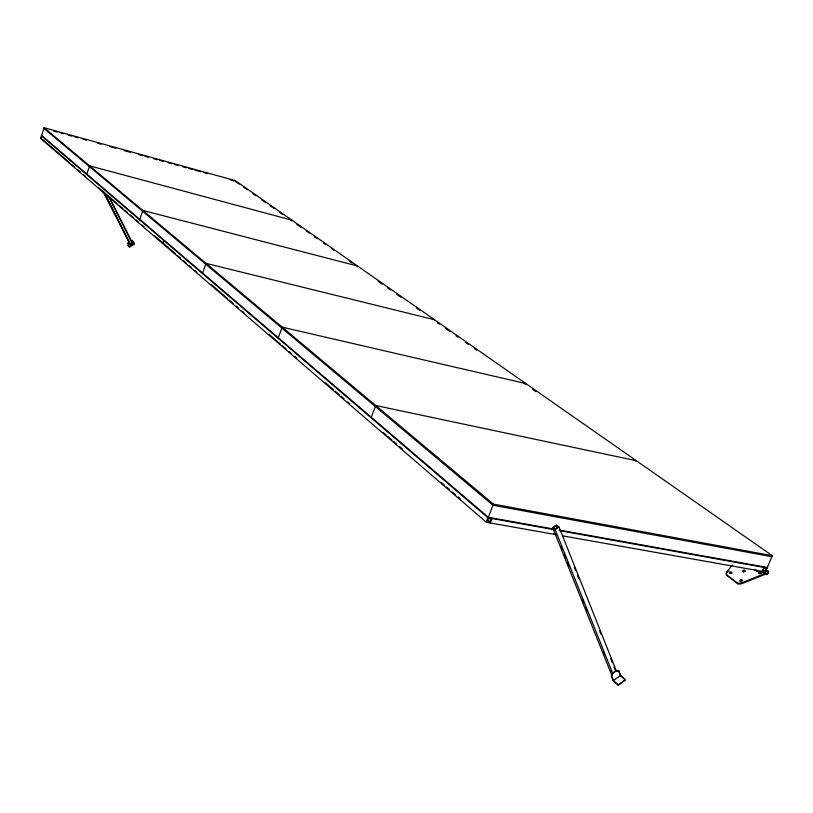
<?xml version="1.0" encoding="UTF-8"?>
<svg xmlns="http://www.w3.org/2000/svg" width="813" height="813" viewBox="0 0 813 813"><rect width="100%" height="100%" fill="white"/><g stroke="black" fill="none" stroke-linecap="round" stroke-linejoin="round"><path stroke-width="1.22" d="M754.098 569.364L757.076 571.509L765.003 572.911L772.35 555.726L235.343 180.638L44.085 127.722L40.65 138.423L486.337 522.261L556.377 534.72M41.077 138.18L41.707 136.228M86.727 174.5L89.593 165.832L291.969 220.191L291.745 220.851M127.946 243.605C129.44 239.113 126.645 246.563 129.694 246.939L134.226 244.286C135.669 241.563 128.108 239.622 132.59 241.055M139.673 219.795L142.834 210.435L357.578 266.024L357.324 266.725M162.671 243.514L163.738 240.384M202.467 273.514L206.004 263.351L434.488 319.733M278.148 338.259L282.141 327.131L525.889 383.573L525.564 384.397L523.491 382.943M371.114 417.78L375.708 405.504L636.294 460.697L635.929 461.601M486.337 522.261L493.44 504.121L44.085 127.722M489.975 522.312L491.276 518.999L488.349 518.47L487.048 521.794L489.975 522.312L487.078 519.832M490.239 522.952L491.977 518.531M618.388 685.278L613.398 680.511L620.634 675.461L625.492 679.8L618.388 685.278L613.236 680.623L611.335 675.888L612.514 673.042L616.142 670.512L618.906 671.121L620.786 675.857M613.561 680.908L611.661 676.182L612.839 673.327L616.467 670.796L618.906 671.121M757.076 571.509L757.503 570.513M762.259 571.366L763.946 567.403M765.236 571.366L766.507 568.399L764.139 567.972L762.868 570.939L765.236 571.366L763.173 569.893M762.929 572.047L765.206 574.283L742.34 583.47A5.305 3.608 -15 0 1 737.706 583.764L726.497 574.903A5.264 3.557 -15.4 0 1 727.015 571.61L732.381 565.035M727.086 572.657A5.264 3.557 -15.3 0 1 727.3 572.393L728.824 570.513M618.236 684.881L625.492 679.8M559.039 527.037L556.458 524.954L552.596 527.535L555.177 529.629L559.039 527.037L616.213 670.593M556.295 525.533L553.399 527.474L555.34 529.039L558.236 527.098L556.295 525.533L557.24 527.881M108.17 195.76L132.702 244.215L131.005 245.211L104.155 192.254M102.55 190.659L130.822 245.475L133.098 244.144L109.135 196.807M129.45 246.573L133.982 243.92M726.497 574.903L737.432 582.982A5.305 3.608 -15 0 0 742.066 582.687L764.942 573.49M553.775 533.48L556.275 533.928M562.616 535.838L765.419 571.925M554.314 529.161L488.288 517.281L41.585 135.466M559.293 530.056L767.32 567.474M554.354 529.741L488.074 517.83L41.473 135.791M559.344 530.635L767.116 567.972M493.44 504.121L772.35 555.726M771.923 556.722L493.013 505.239L43.882 128.373M53.628 131.066L57.276 132.082M59.715 132.753L63.363 133.759M68.241 135.11L71.9 136.117M74.329 136.797L77.987 137.804M82.855 139.155L86.513 140.161M97.479 143.19L101.127 144.206M109.664 146.564L115.751 148.251M124.277 150.598L130.365 152.285M138.891 154.643L142.549 155.659M144.988 156.33L148.637 157.336M153.515 158.687L157.163 159.694M159.602 160.374L163.261 161.381M168.128 162.732L171.787 163.738M174.226 164.409L177.874 165.425M182.752 166.767L186.401 167.783M188.84 168.454L192.498 169.46M194.927 170.141L201.024 171.817M203.463 172.498L207.112 173.504M230.262 179.907L233.91 180.913M757.442 570.828L756.436 570.32M235.13 181.248L239.246 184.134M243.361 187.01L247.487 189.886M252.63 193.494L255.719 195.648M261.888 199.968L266.014 202.844M270.129 205.73L274.245 208.606M279.387 212.203L282.477 214.368M288.656 218.687L290.708 220.13M296.867 224.429L300.962 227.294M306.084 230.882L309.164 233.036M314.285 236.613L317.355 238.768M323.503 243.067L325.556 244.5M331.704 248.798L333.757 250.231M349.123 260.983L352.202 263.138M378.106 281.257L382.252 284.164M387.455 287.792L390.565 289.977M396.805 294.336L400.961 297.243M416.541 308.137L419.66 310.322M437.313 322.67L439.396 324.123M445.626 328.482L449.772 331.389M456.002 335.749L458.085 337.192M465.351 342.283L468.461 344.458M474.69 348.818L476.764 350.271M532.789 389.447L535.879 391.612M488.298 520.554L490.148 522.139M42.998 139.836L69.918 162.996M71.839 164.643L74.725 167.132M77.611 169.612L80.497 172.092M83.383 174.571L85.304 176.228M98.759 187.803L117.031 203.514M118.952 205.171L122.804 208.484M124.724 210.13L127.611 212.62M130.487 215.099L133.373 217.579M136.259 220.059L138.18 221.715M142.031 225.018L143.952 226.675M154.531 235.77L175.669 253.961M177.6 255.617L180.476 258.097M183.362 260.577L186.248 263.056M189.124 265.536L191.055 267.182M194.896 270.495L196.817 272.152M211.228 284.55L227.569 298.595M229.49 300.251L233.331 303.564M236.217 306.044L238.138 307.69M241.979 311.003L243.91 312.649M268.89 334.143L280.424 344.062M282.345 345.718L286.186 349.021M289.072 351.501L290.993 353.157M294.845 356.46L296.765 358.116M325.596 382.913L333.279 389.529M335.2 391.185L339.051 394.488M340.972 396.144L343.848 398.624M347.7 401.927L349.62 403.583M383.258 432.516L386.134 434.996M388.055 436.652L391.907 439.955M393.827 441.611L396.703 444.091M399.59 446.571L402.476 449.05M440.91 482.119L444.762 485.422M446.683 487.078L449.569 489.558M452.445 492.038L455.331 494.517M458.217 496.997L460.138 498.643M625.644 680.196L620.461 675.562L618.581 670.827M134.226 244.286L132.489 240.963M132.224 243.372L133.098 244.144M132.052 243.626L132.702 244.215M129.694 246.939L127.976 245.374M103.973 192.508L130.822 245.475M555.177 529.629L612.596 673.123M560.929 546.265L562.342 549.791M564.222 554.486L565.635 558.013M567.515 562.708L568.927 566.234M582.098 599.13L583.51 602.657M585.39 607.352L586.803 610.878M603.276 651.996L604.689 655.522M552.596 527.535L611.437 674.343M574.181 567.098L575.584 570.624M577.464 575.33L578.866 578.866M599.496 630.624L600.909 634.15M610.756 658.855L612.159 662.382M614.039 667.087L615.441 670.613M727.015 571.61L727.3 572.393M737.432 582.982L737.706 583.764M742.066 582.687L742.34 583.47M610.919 671.457A1.138 0.803 -49.6 0 1 610.431 671.081M726.771 575.685A5.264 3.557 -15.3 0 1 726.466 574.354M729.739 573.521A1.108 0.752 -15.4 0 1 731.08 572.667A1.108 0.752 -15.4 0 1 731.832 573.582M740.46 581.752A1.118 0.762 -15 0 1 740.877 580.502A1.118 0.762 -15 0 1 742.401 580.878M743.062 571.956A1.118 0.752 -14.9 0 1 745.145 571.234M759.068 573.582A1.128 0.762 -14.3 0 1 760.419 572.718A1.128 0.762 -14.3 0 1 761.202 573.643M131.218 243.778C131.858 246.166 133.169 242.02 131.218 243.778M730.145 573.439A1.108 0.752 -15.4 0 0 731.619 572.403A1.108 0.752 -15.4 0 0 729.871 572.169A1.108 0.752 -15.4 0 0 730.145 573.439M740.653 581.143A1.118 0.762 -15 0 0 742.127 580.086A1.118 0.762 -15 0 0 740.358 579.852A1.118 0.762 -15 0 0 740.653 581.143M759.515 573.49A1.128 0.762 -14.3 0 0 760.988 572.443A1.128 0.762 -14.3 0 0 759.2 572.21A1.128 0.762 -14.3 0 0 759.515 573.49M743.478 571.671A1.118 0.752 -14.9 0 0 744.952 570.635A1.118 0.752 -14.9 0 0 743.184 570.401A1.118 0.752 -14.9 0 0 743.478 571.671M766.832 574.049A1.656 1.138 -53.8 0 0 767.909 571.488A1.656 1.138 -53.8 0 0 765.592 572.474A1.656 1.138 -53.8 0 0 766.832 574.049M766.852 574.517A2.205 1.514 -53.8 0 0 768.295 571.092A2.205 1.514 -53.8 0 0 765.196 572.403A2.205 1.514 -53.8 0 0 766.852 574.517"/></g></svg>
